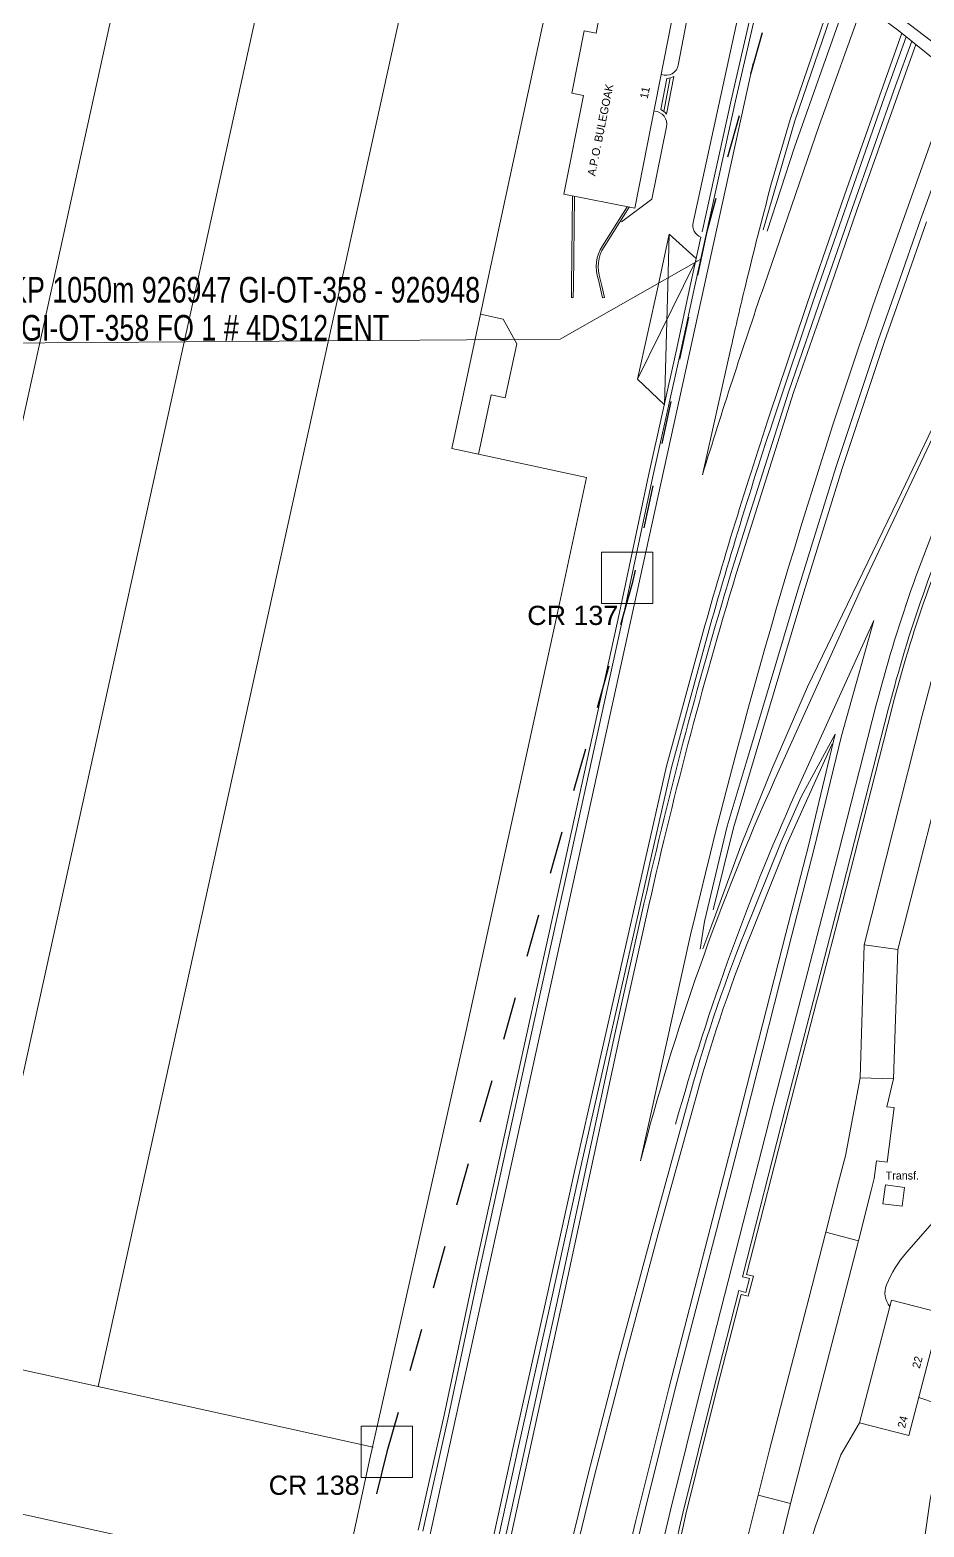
# Model space of a CAD drawing. Header units: millimetres. Extents: x 563164 to 564847, y 4765050 to 4766444.
# Drawn here: x 563760.2 to 563900, y 4765357.6 to 4765591.5 of the extents above; entities that cross this region are included whole.
import ezdxf
from ezdxf.enums import TextEntityAlignment as Align

# ---------------------------------------------------------------- set-up
doc = ezdxf.new("R2010")
doc.units = ezdxf.units.MM
doc.linetypes.add('DGN2', pattern=[13.45752, 6.72876, -6.72876])
doc.layers.get('0').update_dxf_attribs({"lineweight": 0})
for name, color, linetype, lineweight in [('46 Cables y textos proyectados - Proiektatutako kableak eta testuak', 7, 'Continuous', 0), ('60 Arquetas y armarios existentes - Lehendik dauden kutxatilak eta armairuak', 7, 'Continuous', 0), ('7 Cartografía - Kartografia', 7, 'Continuous', 0), ('Default', 7, 'Continuous', 0), ('Nivel 52', 7, 'Continuous', 0)]:
    doc.layers.add(name, color=color, linetype=linetype, lineweight=lineweight)
doc.styles.add('StyleArial', font='arial.ttf')
doc.styles.add('Styledgn105', font='dgn105.shx')

# ---------------------------------------------------------------- blocks, each defined once
blk = doc.blocks.new('OCA99E5')
at = {"layer": '60 Arquetas y armarios existentes - Lehendik dauden kutxatilak eta armairuak', "color": 5, "linetype": 'Continuous', "lineweight": 13, "flags": 128}
blk.add_lwpolyline([(-4, 4), (4, 4), (4, -4), (-4, -4), (-4, 4)], dxfattribs=at)
blk = doc.blocks.new('OCA99E36')
at = {"layer": '60 Arquetas y armarios existentes - Lehendik dauden kutxatilak eta armairuak', "color": 5, "linetype": 'Continuous', "lineweight": 13, "flags": 128}
blk.add_lwpolyline([(-4, 4), (4, 4), (4, -4), (-4, -4), (-4, 4)], dxfattribs=at)

msp = doc.modelspace()

# ---------------------------------------------------------------- linework, layer by layer
at = {"layer": '46 Cables y textos proyectados - Proiektatutako kableak eta testuak', "color": 4, "linetype": 'DGN2', "lineweight": 30}
msp.add_lwpolyline([(563915.56, 4766012.35), (563894.94, 4765835.54), (563897.4, 4765805.63), (563897.59, 4765792.08), (563896.48, 4765767.04), (563895.28, 4765752.82), (563891.92, 4765723.89), (563882.59, 4765621.76), (563878.3, 4765604), (563865.97, 4765559.76), (563854.38, 4765505), (563816.03, 4765369.33), (563799.38, 4765301.39)], dxfattribs=at)
at = {"layer": '7 Cartografía - Kartografia', "color": 253, "linetype": 'Continuous', "lineweight": 0, "true_color": 0x9a9a9a}
for p, q in [((563770.93, 4765379.52), (563864.88, 4765806.3)), ((563727.96, 4765388.98), (563778.81, 4765619.96)), ((563749.45, 4765384.25), (563801.46, 4765620.51)), ((563862.14, 4765600.99), (563854.8, 4765563.61)), ((563841.08, 4765595.49), (563831.63, 4765551.51)), ((563883.59, 4765576.54), (563890.43, 4765595.52)), ((563848.74, 4765590.98), (563849.24, 4765593.5)), ((563844.93, 4765581.61), (563846.88, 4765591.35)), ((563846.88, 4765591.35), (563848.74, 4765590.98)), ((563859.8, 4765583.88), (563858.85, 4765579.03)), ((563860.33, 4765583.97), (563859.3, 4765578.75)), ((563860.88, 4765584.21), (563859.73, 4765578.33)), ((563904.76, 4765584.32), (563893.1, 4765551.51)), ((563843.7, 4765565.79), (563846.74, 4765581.25)), ((563846.74, 4765581.25), (563844.93, 4765581.61)), ((563883.59, 4765576.54), (563874.98, 4765551.51)), ((563899.42, 4765561.81), (563903.73, 4765573.55)), ((563854.8, 4765563.61), (563843.7, 4765565.79)), ((563845.07, 4765565.52), (563844.9, 4765551.51)), ((563845.37, 4765565.46), (563845.2, 4765551.51)), ((563887.57, 4765565.67), (563882.64, 4765551.51)), ((563884.56, 4765551.51), (563888.76, 4765563.58)), ((563885.41, 4765551.51), (563889.51, 4765563.32)), ((563864.18, 4765551.51), (563865.97, 4765559.76)), ((563895.82, 4765551.51), (563899.42, 4765561.8)), ((563896.88, 4765551.51), (563900.36, 4765561.47)), ((563858.42, 4765551.51), (563860.17, 4765559.57)), ((563859.95, 4765551.51), (563860.17, 4765559.57)), ((563860.17, 4765559.57), (563864.39, 4765555.78)), ((563863.46, 4765551.51), (563865.11, 4765559.11)), ((563864.31, 4765555.41), (563862.4, 4765551.51)), ((563831.63, 4765551.51), (563830.67, 4765547.06)), ((563844.9, 4765551.51), (563844.87, 4765549.65)), ((563845.2, 4765551.51), (563845.17, 4765549.65)), ((563849.1, 4765552.45), (563849.32, 4765551.51)), ((563849.32, 4765551.51), (563849.76, 4765549.62)), ((563849.39, 4765552.51), (563849.62, 4765551.51)), ((563849.62, 4765551.51), (563850.05, 4765549.69)), ((563855.23, 4765536.93), (563858.42, 4765551.51)), ((563862.4, 4765551.51), (563855.23, 4765536.93)), ((563859.42, 4765532.88), (563859.95, 4765551.51)), ((563844.87, 4765549.65), (563845.17, 4765549.65)), ((563849.76, 4765549.62), (563850.05, 4765549.69)), ((563830.67, 4765547.06), (563826.17, 4765526.09)), ((563830.67, 4765547.06), (563834.2, 4765546.3)), ((563834.2, 4765546.3), (563836.33, 4765542.41)), ((563836.33, 4765542.41), (563834.54, 4765533.98)), ((563855.23, 4765536.93), (563859.42, 4765532.88)), ((563832.32, 4765534.45), (563830.33, 4765525.2)), ((563834.54, 4765533.98), (563832.32, 4765534.45)), ((563826.17, 4765526.09), (563830.33, 4765525.2)), ((563830.33, 4765525.2), (563847.26, 4765521.56)), ((563847.26, 4765521.56), (563842.4, 4765498.95)), ((563899.71, 4765484.36), (563905.13, 4765504.96)), ((563910.07, 4765503.17), (563895.88, 4765447.83)), ((563842.4, 4765498.95), (563828.3, 4765434.7)), ((563890.65, 4765448.55), (563899.71, 4765484.36)), ((563855.68, 4765414.79), (563863.51, 4765450.08)), ((563889.98, 4765427.76), (563890.65, 4765448.55)), ((563895.88, 4765447.83), (563890.65, 4765448.55)), ((563895.88, 4765447.83), (563895.23, 4765427.6)), ((563828.3, 4765434.7), (563813.29, 4765367.79)), ((563887.69, 4765415.59), (563889.98, 4765427.76)), ((563889.98, 4765427.76), (563895.23, 4765427.6)), ((563895.23, 4765427.6), (563894.15, 4765423.25)), ((563894.15, 4765423.25), (563895.3, 4765423.11)), ((563895.3, 4765423.11), (563894.22, 4765414.58)), ((563886.63, 4765411.44), (563887.69, 4765415.59)), ((563892.2, 4765412.02), (563892.55, 4765414.79)), ((563894.22, 4765414.58), (563892.55, 4765414.79)), ((563884.64, 4765403.64), (563886.63, 4765411.44)), ((563891.72, 4765410.14), (563889.72, 4765402.32)), ((563891.72, 4765410.14), (563892.2, 4765412.02)), ((563893.57, 4765408.07), (563893.99, 4765411.05)), ((563893.99, 4765411.05), (563896.96, 4765410.63)), ((563896.96, 4765410.63), (563896.56, 4765407.7)), ((563896.56, 4765407.7), (563893.57, 4765408.07)), ((563882, 4765393.31), (563884.64, 4765403.64)), ((563884.64, 4765403.64), (563889.72, 4765402.32)), ((563889.72, 4765402.32), (563879.13, 4765361.27)), ((563872.7, 4765396.42), (563871.61, 4765396.7)), ((563872.7, 4765396.42), (563872.14, 4765394.25)), ((563704.03, 4765394.25), (563813.9, 4765370.06)), ((563872.14, 4765394.25), (563871.05, 4765394.53)), ((563875.81, 4765369.63), (563882, 4765393.31)), ((563889.88, 4765373.89), (563894.89, 4765393.05)), ((563894.89, 4765393.05), (563902.63, 4765391.03)), ((563902.63, 4765391.03), (563897.63, 4765371.87)), ((563809.17, 4765348.57), (563674.89, 4765378.13)), ((563897.63, 4765371.87), (563889.88, 4765373.89)), ((563874.05, 4765362.59), (563875.81, 4765369.63)), ((563813.29, 4765367.79), (563799.71, 4765305.6)), ((563867.92, 4765338.09), (563874.05, 4765362.59)), ((563873.02, 4765336.82), (563879.13, 4765361.27)), ((563874.05, 4765362.59), (563879.13, 4765361.27))]:
    msp.add_line(p, q, dxfattribs=at)
at = {"layer": '7 Cartografía - Kartografia', "color": 253, "linetype": 'Continuous', "lineweight": 0, "true_color": 0x9a9a9a, "flags": 128}
for points in [[(563876.26, 4765673.67), (563871.73, 4765652.49), (563871.73, 4765652.49, 0.050368), (563869.9, 4765636.15, 0.23638), (563887.37, 4765600.28), (563887.37, 4765600.28), (563903.14, 4765588.2), (563913.08, 4765580.35), (563913.08, 4765580.35, -0.382752), (563916.76, 4765559.06), (563916.76, 4765559.06), (563913.27, 4765551.51)], [(563896.03, 4765591.33), (563896.03, 4765591.33), (563885.99, 4765598.84), (563885.99, 4765598.84, -0.237645), (563868.11, 4765634.77, -0.237645)], [(563847.81, 4765605.45), (563861.63, 4765602.77), (563862.52, 4765602.63), (563862.52, 4765602.63, -0.439277), (563864.23, 4765599.8), (563864.23, 4765599.8), (563861.57, 4765585.96), (563861.57, 4765585.96, -0.468016), (563858.96, 4765584.51, -0.468016)], [(563872.07, 4765551.51, -0.006555), (563876.07, 4765567.21), (563876.07, 4765567.21), (563879.08, 4765577.49), (563885.89, 4765597.47), (563886.27, 4765598.63)], [(563871.49, 4765596.34), (563863.89, 4765561.38), (563863.89, 4765561.38, 0.370698), (563865.11, 4765559.11, 0.370698)], [(563852.73, 4765561.51), (563857.47, 4765565.01), (563859.74, 4765576.34), (563859.74, 4765576.34, 0.451337), (563857.89, 4765578.78, 0.451337)], [(563853.58, 4765563.85), (563849.71, 4765557.75), (563849.71, 4765557.75, 0.228457), (563849.1, 4765552.45, 0.228457)], [(563853.89, 4765563.79), (563849.97, 4765557.59), (563849.97, 4765557.59, 0.228457), (563849.38, 4765552.54, 0.228457)], [(563882.64, 4765551.51), (563875.91, 4765531.46), (563875.91, 4765531.46, 0.012867), (563864.78, 4765495.01), (563864.78, 4765495.01), (563859.74, 4765476.43), (563845.36, 4765413.14), (563840.75, 4765392.43), (563835.73, 4765369.87), (563830.91, 4765348.03), (563826.19, 4765326.6)], [(563883.49, 4765551.51), (563882.59, 4765548.92), (563876.67, 4765531.2), (563876.67, 4765531.2, 0.012866), (563865.56, 4765494.8), (563865.56, 4765494.8), (563860.51, 4765476.24), (563846.14, 4765412.97), (563841.53, 4765392.26), (563836.51, 4765369.69), (563831.69, 4765347.86), (563826.97, 4765326.43)], [(563827.65, 4765326.21), (563827.65, 4765326.21), (563832.93, 4765348.45), (563842.93, 4765393.99), (563851.66, 4765434.56), (563856.22, 4765454.94), (563856.22, 4765454.94, -0.019348), (563870.32, 4765508.22), (563870.32, 4765508.22), (563878.84, 4765535.06), (563884.56, 4765551.51)], [(563828.43, 4765326.02), (563833.71, 4765348.27), (563843.71, 4765393.82), (563852.45, 4765434.39), (563857, 4765454.76), (563857, 4765454.76, -0.019346), (563871.09, 4765507.98), (563871.09, 4765507.98), (563879.6, 4765534.81), (563885.41, 4765551.51)], [(563912.07, 4765550.51), (563890.1, 4765504.09), (563876.63, 4765474.24), (563876.63, 4765474.24, 0.042643), (563855.68, 4765414.79, 0.042643)], [(563865.36, 4765521.98), (563869.84, 4765541.96), (563869.84, 4765541.96, -0.003963), (563872.07, 4765551.51, -0.003963)], [(563910.94, 4765534.1, 0.007828), (563904.89, 4765521.24, 0.043466), (563892.53, 4765486.01), (563892.53, 4765486.01), (563884.75, 4765455.63), (563876.43, 4765423.5), (563865.24, 4765379.93), (563860.35, 4765360.2), (563852.07, 4765325.17), (563846.7, 4765301.51)], [(563912.92, 4765533.6, 0.008062), (563906.71, 4765520.42, 0.043466), (563894.46, 4765485.51), (563894.46, 4765485.51), (563886.69, 4765455.13), (563878.36, 4765423), (563871.61, 4765396.7)], [(563910.26, 4765526.92, 0.004092), (563907.17, 4765520.21), (563907.17, 4765520.21, 0.043466), (563894.95, 4765485.39), (563894.95, 4765485.39), (563887.17, 4765455.01), (563883.58, 4765441.15), (563883.19, 4765439.64)], [(563892.12, 4765499.2), (563880.64, 4765473.86), (563880.64, 4765473.86, 0.037568), (563861.15, 4765420.51, 0.037568)], [(563886.12, 4765481.43), (563880.81, 4765471.65), (563877.65, 4765464.61), (563871.98, 4765450.51), (563871.98, 4765450.51, 0.030195), (563863.04, 4765423.73), (563863.04, 4765423.73), (563857.5, 4765403.66), (563852.13, 4765383.74), (563847.46, 4765365.66), (563837.23, 4765323.77)], [(563885.62, 4765479.92), (563885.62, 4765479.92), (563878.57, 4765464.22), (563872.91, 4765450.14), (563872.91, 4765450.14, 0.030198), (563864.01, 4765423.47), (563864.01, 4765423.47), (563858.46, 4765403.39), (563853.1, 4765383.48), (563848.43, 4765365.42), (563838.2, 4765323.53)], [(563906.17, 4765415.03), (563905.91, 4765413.46), (563905.5, 4765411.08), (563905.5, 4765411.08, -0.177501), (563903.5, 4765407.6), (563903.5, 4765407.6), (563897.25, 4765400.49), (563897.25, 4765400.49, 0.084541), (563894.13, 4765395.41, 0.269963), (563894.62, 4765392.03, 0.269963)], [(563889.88, 4765373.89), (563887, 4765368.87), (563883, 4765357.72), (563880.54, 4765349.75), (563880.54, 4765349.75, 0.179852), (563881.56, 4765331.96), (563881.56, 4765331.96), (563882.49, 4765331.51), (563883.02, 4765332.83)]]:
    msp.add_lwpolyline(points, format="xyb", dxfattribs=at)
for points in [[(563865.29, 4765559.91), (563869.83, 4765580.52), (563872.8, 4765593.4), (563873.36, 4765596.92), (563873.3, 4765603.11)], [(563865.97, 4765559.76), (563865.97, 4765559.76), (563870.52, 4765580.37), (563873.49, 4765593.27), (563874.06, 4765596.87), (563874, 4765603.12)], [(563886.91, 4765598.16), (563886.6, 4765597.23), (563879.8, 4765577.27), (563874.82, 4765560.24)], [(563875.45, 4765560.03), (563879.74, 4765573.14), (563884.27, 4765585.98), (563888.23, 4765597.17)], [(563896.51, 4765590.94), (563893.01, 4765581.12), (563887.57, 4765565.67)], [(563897.17, 4765590.41), (563893.77, 4765580.85), (563888.33, 4765565.41)], [(563914.77, 4765576.28), (563914.77, 4765576.28), (563896.03, 4765591.33)], [(563888.76, 4765563.58), (563888.76, 4765563.58), (563895.55, 4765582.73), (563898.06, 4765589.7)], [(563889.51, 4765563.31), (563896.3, 4765582.46), (563898.72, 4765589.17)], [(563803.35, 4765283.77), (563808.72, 4765292.42), (563873.3, 4765586.29)], [(563888.33, 4765565.41), (563888.33, 4765565.41), (563883.49, 4765551.51)], [(563820.94, 4765357.11), (563824.97, 4765375.07), (563829.69, 4765397.21), (563834.94, 4765421.14), (563839.47, 4765441.77), (563843.69, 4765460.78), (563848.1, 4765480.99), (563852.37, 4765500.45), (563856.91, 4765521.85), (563861.3, 4765541.51), (563863.46, 4765551.51)], [(563821.63, 4765356.96), (563821.63, 4765356.96), (563825.65, 4765374.92), (563830.37, 4765397.06), (563835.62, 4765420.99), (563840.16, 4765441.62), (563844.37, 4765460.63), (563848.78, 4765480.84), (563853.06, 4765500.3), (563857.6, 4765521.7), (563861.98, 4765541.36), (563864.18, 4765551.51)], [(563866.83, 4765451.68), (563866.83, 4765451.68), (563871.52, 4765464.43), (563876.2, 4765475.97), (563881.77, 4765488.86), (563895.91, 4765518.03), (563904.2, 4765535.3), (563911.34, 4765550.43)], [(563869.24, 4765467.08), (563872.2, 4765476.98), (563874.75, 4765485.44), (563880.26, 4765503.94), (563886.23, 4765523.28), (563892.89, 4765543.12), (563895.82, 4765551.51)], [(563870.2, 4765466.8), (563879.24, 4765497.03), (563881.21, 4765503.65), (563887.18, 4765522.97), (563893.83, 4765542.8), (563896.88, 4765551.51)], [(563842.89, 4765301.51), (563855.28, 4765355.6), (563856.34, 4765360.14), (563861.11, 4765379.18), (563867.53, 4765403.98), (563872.07, 4765421.51), (563879.34, 4765450.06), (563882.83, 4765463.57), (563887.09, 4765481.19), (563892.12, 4765499.2)], [(563846.21, 4765321.27), (563846.21, 4765321.27), (563850.35, 4765339.3), (563854.93, 4765358.61), (563860.14, 4765379.43), (563866.56, 4765404.23), (563871.1, 4765421.75), (563878.37, 4765450.31), (563881.86, 4765463.81), (563886.12, 4765481.43)], [(563869.24, 4765467.08), (563869.24, 4765467.08), (563865.7, 4765452.21), (563864.99, 4765447.87)], [(563870.2, 4765466.8), (563870.2, 4765466.8), (563870.2, 4765466.8), (563867.04, 4765454)], [(563865.43, 4765447.92), (563865.43, 4765447.92), (563866.83, 4765451.68)], [(563883.19, 4765439.64), (563878.85, 4765422.87), (563872.22, 4765397.06), (563873.31, 4765396.78), (563872.5, 4765393.64), (563871.41, 4765393.92), (563867.66, 4765379.32), (563862.78, 4765359.61), (563862.37, 4765357.88), (563861.75, 4765355.24), (563860.14, 4765348.41)], [(563871.05, 4765394.53), (563867.18, 4765379.44), (563862.3, 4765359.73), (563861.77, 4765357.51), (563861.38, 4765355.84), (563859.54, 4765348.04)], [(563899.18, 4765377.84), (563904.69, 4765375.97), (563902.55, 4765369.14), (563900.95, 4765361.87), (563899.81, 4765353.89), (563899.05, 4765348.72)]]:
    msp.add_lwpolyline(points, dxfattribs=at)
at = {"layer": '7 Cartografía - Kartografia', "color": 253, "linetype": 'Continuous', "lineweight": 0, "true_color": 0x9a9a9a}
for centre, radius, start, end in [((563859.66, 4765586.32), 2.44, 273.2591, 300.0216), ((563857.74, 4765576.75), 2.54, 38.6011, 64.2353), ((564832.4, 4765222.44), 995.28, 160.69295, 166.77794), ((564791.46, 4765236.64), 969.06, 161.0394, 162.8758)]:
    msp.add_arc(centre, radius, start, end, dxfattribs=at)
at = {"layer": 'Nivel 52', "color": 4, "linetype": 'Continuous', "lineweight": 0}
for p, q in [((563843.13, 4765543.18), (563865.08, 4765555.64)), ((563728.22, 4765542.34), (563843.13, 4765543.18))]:
    msp.add_line(p, q, dxfattribs=at)

# ---------------------------------------------------------------- block references
at = {"color": 7, "linetype": 'Continuous', "lineweight": 0}
for name, p in [('OCA99E5', (563853.58, 4765505.87)), ('OCA99E36', (563816.03, 4765369.33))]:
    msp.add_blockref(name, p, dxfattribs=at)

# ---------------------------------------------------------------- texts
at = {"layer": '7 Cartografía - Kartografia', "color": 253, "linetype": 'Continuous', "lineweight": 0, "true_color": 0x9a9a9a, "style": 'Styledgn105'}
for s, rotation, p in [('A.P.O. BULEGOAK', 78.657, (563848.58, 4765568.57)), ('11', 78.4113, (563856.78, 4765580.63)), ('22', 75.3628, (563899.31, 4765382.28)), ('24', 75.3628, (563897.01, 4765372.95))]:
    msp.add_text(s, height=1.25, rotation=rotation, dxfattribs=at).set_placement(p)
msp.add_text('Transf.', height=1.25, dxfattribs=at).set_placement((563894, 4765411.88))
at = {"layer": 'Default', "color": 4, "linetype": 'Continuous', "lineweight": 0, "style": 'StyleArial'}
for s, p in [('CR 137', (563837.98, 4765501.51)), ('CR 138', (563797.56, 4765365.62))]:
    msp.add_text(s, height=3, dxfattribs=at).set_placement(p, align=Align.TOP_LEFT)
at = {"layer": 'Nivel 52', "color": 4, "linetype": 'Continuous', "lineweight": 0, "insert": (563778.43, 4765547.88), "char_height": 4, "width": 129.6677, "attachment_point": 5, "line_spacing_factor": 0.891508, "style": 'StyleArial'}
msp.add_mtext('{\\W0.75;T5-00184 64FO KP 1050m 926947 GI-OT-358 - 926948\\PT5-184 A GI-OT-358 FO 1 # 4DS12 ENT}', dxfattribs=at)

doc.saveas('drawing.dxf')
